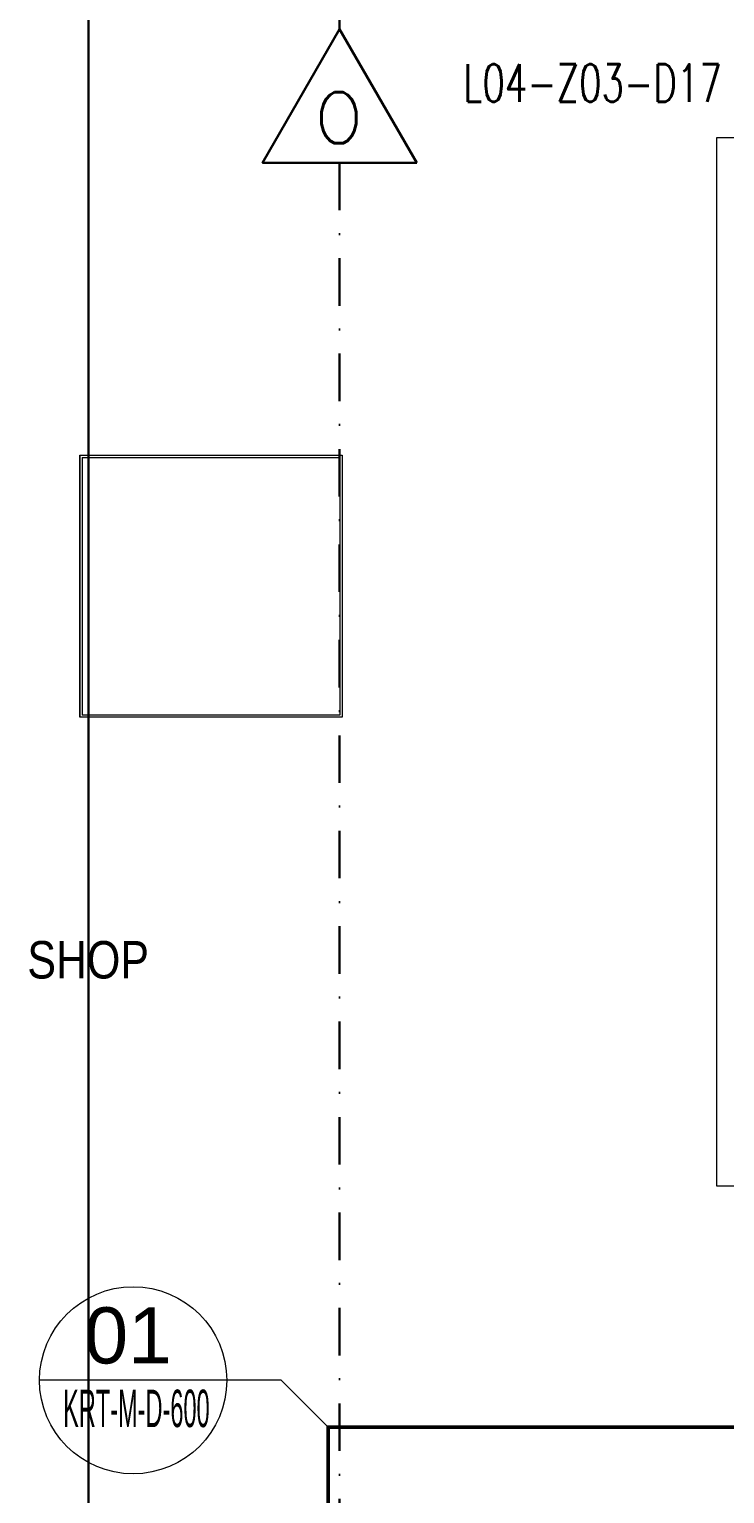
# Model space of a CAD drawing. Extents: x -1133 to 23780, y -1311 to 8245.
# Drawn here: x 1432.7 to 1618.3, y 740.3 to 1131.6 of the extents above; entities that cross this region are included whole.
import ezdxf
from ezdxf.enums import TextEntityAlignment as Align

# ---------------------------------------------------------------- set-up
doc = ezdxf.new("R2010")
doc.units = 0
doc.header["$MEASUREMENT"] = 0
doc.linetypes.add('DASHDOT', pattern=[25.4, 12.7, -6.35, 0, -6.35])
doc.linetypes.add('HIDDEN2', pattern=[4.7625, 3.175, -1.5875])
doc.layers.get('0').update_dxf_attribs({"color": 9, "lineweight": 9})
for name, color, linetype, lineweight in [('05', 9, 'Continuous', 9), ('21', 9, 'Continuous', 9), ('40', 9, 'Continuous', 9), ('E-DEDEKTÖR NUMARALARI', 20, 'Continuous', 30), ('E-KABLO', 7, 'Continuous', 30), ('E-OPTİK DUMAN DEDEKTÖRÜ', 7, 'Continuous', 30)]:
    doc.layers.add(name, color=color, linetype=linetype, lineweight=lineweight)
doc.styles.add('Arial', font='arial.ttf', dxfattribs={"height": 2.5})
doc.styles.add('E-YAZI', font='txttw.shx')
doc.styles.add('MuuM_TEXT-STANDART', font='ARIALN.TTF')

# ---------------------------------------------------------------- blocks, each defined once
blk = doc.blocks.new('0_detailbox1')
blk.add_lwpolyline([(10.411, -2.5), (7.911, 0), (-5, 0)])
blk.add_circle((0, 0), 5)
at = {"style": 'Arial'}
blk.add_attdef('DETAYADI', text='', height=3, dxfattribs=at).set_placement((0, 0), align=Align.BOTTOM_CENTER)
blk.add_attdef('PAFTAADI', text='', height=2, dxfattribs=at).set_placement((0, -0.5), align=Align.TOP_CENTER)
blk = doc.blocks.new('Group-174-1')
for p, q in [((384790.8625, 69153.5038), (384790.1625, 69153.5038)), ((384790.1625, 69152.8038), (384790.1625, 69153.5038)), ((384790.8565, 69153.4978), (384790.1685, 69153.4978)), ((384790.1685, 69152.8098), (384790.1685, 69153.4978)), ((384790.8565, 69152.8098), (384790.8565, 69153.4978)), ((384790.8625, 69152.8038), (384790.8625, 69153.5038)), ((384790.1625, 69152.8038), (384790.8625, 69152.8038)), ((384790.1685, 69152.8098), (384790.8565, 69152.8098))]:
    blk.add_line(p, q)
at = {"layer": '40'}
blk.add_lwpolyline([(384790.1625, 69152.8038), (384790.8625, 69152.8038), (384790.8625, 69153.5038), (384790.1625, 69153.5038)], close=True, dxfattribs=at)
blk = doc.blocks.new('p-oturma')
at = {"layer": '05'}
blk.add_lwpolyline([(0, -280), (280, -280), (280, 0), (0, 0)], close=True, dxfattribs=at)
for points in [[(45.86, -104.42), (104.08, -51.83), (70.08, -15.53, 0.148649), (44.84, -16.56), (14.79, -43.47, 0.342097), (18.09, -69.29)], [(209.91, -98.71), (210.38, -177.16), (260.11, -175.97, 0.148649), (276.14, -156.45), (276.07, -116.11, 0.342097), (254.62, -101.38)], [(106.59, -224.73), (44.6, -176.65), (14.83, -216.49, 0.148649), (20.28, -241.16), (52.05, -266.02, 0.342097), (76.88, -258.24)]]:
    blk.add_lwpolyline(points, format="xyb", close=True, dxfattribs=at)
blk.add_circle((126.99, -139.28), 40, dxfattribs=at)
blk = doc.blocks.new('100_OPTİK DUMAN DEDEKTÖRÜ 085')
at = {"layer": 'E-OPTİK DUMAN DEDEKTÖRÜ', "color": 4}
blk.add_lwpolyline([(2.059, 0), (0, 3.566), (-2.059, 0)], close=True, dxfattribs=at)
at = {"layer": 'E-OPTİK DUMAN DEDEKTÖRÜ', "color": 3, "style": 'E-YAZI'}
blk.add_text('O', height=1.36, dxfattribs=at).set_placement((-0.022, 1.201), align=Align.MIDDLE)

msp = doc.modelspace()

# ---------------------------------------------------------------- linework, layer by layer
at = {"layer": '21', "linetype": 'HIDDEN2', "ltscale": 0.1, "const_width": 1}
msp.add_lwpolyline([(1512.47, 758.11), (1982.9, 758.11), (1982.9, 277.94), (1512.47, 277.94)], close=True, dxfattribs=at)
at = {"layer": 'E-KABLO', "color": 6, "linetype": 'DASHDOT'}
for p, q in [((1515.55, 1131.59), (1515.55, 1595.98)), ((1515.55, 1095.94), (1515.55, 642.86))]:
    msp.add_line(p, q, dxfattribs=at)
at = {"layer": 'E-KABLO', "color": 5, "linetype": 'Continuous'}
msp.add_line((1448.51, 652.36), (1448.51, 1242.94), dxfattribs=at)

# ---------------------------------------------------------------- block references
at = {"layer": '05'}
msp.add_blockref('p-oturma', (1616.18, 1102.55), dxfattribs=at)
at = {"layer": '05', "color": 7, "xscale": -100, "yscale": 100, "zscale": 100, "rotation": 180}
msp.add_blockref('Group-174-1', (-38477570.05, 6916298.15), dxfattribs=at)
at = {"layer": '21'}
ref = msp.add_blockref('0_detailbox1', (1460.42, 770.61), dxfattribs=dict(at, xscale=5, yscale=5, zscale=5))
ref.add_attrib('DETAYADI', '01', dxfattribs={"layer": '0', "height": 15, "style": 'Arial'}).set_placement((1459.09, 770.61), align=Align.BOTTOM_CENTER)
ref.add_attrib('PAFTAADI', 'KRT-M-D-600', dxfattribs={"layer": '0', "height": 10, "style": 'Arial', "width": 0.45}).set_placement((1461.29, 768.11), align=Align.TOP_CENTER)
at = {"layer": 'E-OPTİK DUMAN DEDEKTÖRÜ', "xscale": 10, "yscale": 10, "zscale": 10}
msp.add_blockref('100_OPTİK DUMAN DEDEKTÖRÜ 085', (1515.55, 1095.94), dxfattribs=at)

# ---------------------------------------------------------------- texts
at = {"layer": '21', "style": 'MuuM_TEXT-STANDART'}
msp.add_text('SHOP', height=10, dxfattribs=at).set_placement((1432.19, 877.97))
at = {"layer": 'E-DEDEKTÖR NUMARALARI', "style": 'E-YAZI', "width": 0.7}
msp.add_text('L04-Z03-D17', height=10, dxfattribs=at).set_placement((1548.57, 1112.23))

doc.saveas('drawing.dxf')
